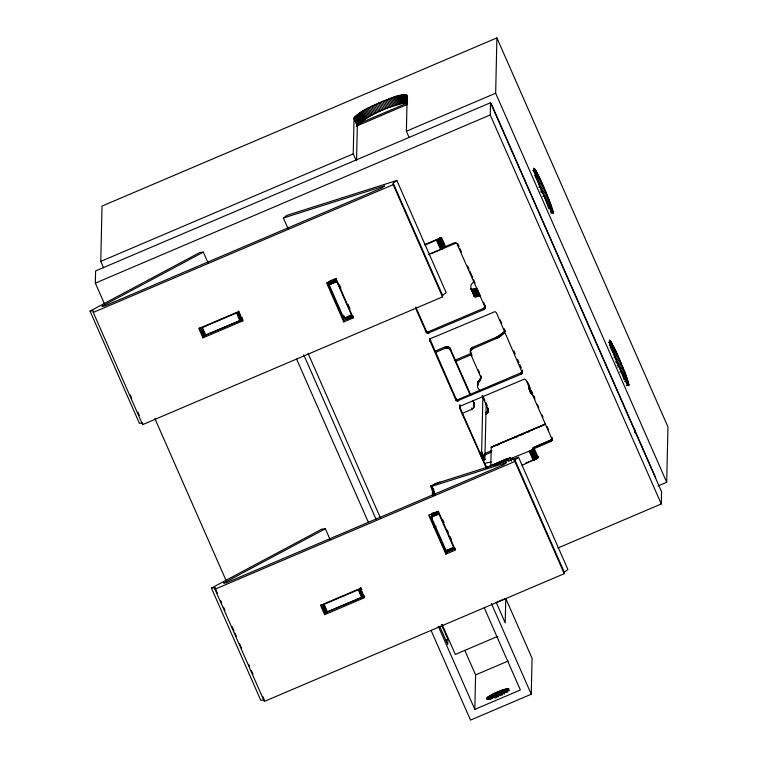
<?xml version="1.0" encoding="UTF-8"?>
<svg xmlns="http://www.w3.org/2000/svg" width="758" height="758" viewBox="0 0 758 758"><rect width="100%" height="100%" fill="white"/><g stroke="black" fill="none" stroke-linecap="round" stroke-linejoin="round"><path stroke-width="1.14" d="M432.088 513.952L432.183 519.059L446.822 552.07L446.869 550.962M142.599 424.632L93.253 312.41L93.291 310.78L90.041 311.102L139.387 423.315L142.637 422.992L142.599 424.632L442.539 296.89L442.568 295.402L393.231 183.18L396.86 180.47L446.197 292.683L442.568 295.402M104.396 303.721L95.337 283.132L95.622 270.919L490.511 102.737L661.554 491.752L661.279 503.966L557.935 547.987M103.619 267.896L100.767 261.396L102.017 206.081L496.907 37.9L667.959 426.915L666.699 482.23L658.001 485.935M241.944 317.223L242.816 320.88L202.945 337.86L202.983 336.277L199.326 327.968M564.274 572.195L567.903 569.485L518.567 457.264L514.938 459.983L564.274 572.195L564.246 573.683L264.305 701.425L214.959 589.212L214.997 587.725L211.416 588.075L260.761 700.288L264.334 699.937L262.912 696.697M238.599 312.097L200.671 328.328L203.959 335.813L241.47 319.98L238.618 311.026M241.906 318.502L241.84 319.686M329.541 281.18L336.05 278.413L336.656 281.294L351.494 315.063C354.744 318.578 343.63 320.397 343.08 316.427L329.057 284.525L328.451 281.644M325.618 612.549L363.177 596.783L360.325 587.82L364.522 597.683L324.651 614.662L324.689 613.08L321.032 604.77M343.08 316.427L343.109 315.394L343.639 317.337L343.744 315.347M343.8 320.331L353.294 316.285L353.256 317.867L343.772 321.913L343.8 320.331L327.153 282.459M356.052 160.289L353.228 153.874L354.033 118.447C360.476 109.872 372.121 106.565 381.435 101.799C389.356 99.611 399.362 92.713 407.188 95.811L406.383 131.229L409.206 137.643M356.544 160.175L357.321 125.932C370.255 112.904 389.783 106.347 407.539 102.245L404.251 94.769M363.613 595.305L363.546 596.48M442.539 296.89L393.194 184.668L393.231 183.18M485.035 308.279L485.101 305.938L485.035 308.279L483.86 309.615L427.9 333.236L426.081 332.004L426.119 330.564L415.763 307.028M426.309 332.402L426.119 330.564M426.631 332.734L426.347 330.962M427.01 332.989L426.659 331.303M427.436 333.16L427.038 331.559M427.9 333.236L427.474 331.729M428.365 333.198L428.393 331.758L483.888 308.184L485.139 306.393M428.801 333.065L428.839 331.625M429.833 340.617L429.909 338.276L429.976 341.062L455.795 399.788L457.15 400.944L521.163 374.168L522.338 372.832L496.424 312.76L495.059 311.604L431.046 338.381L430.042 339.29L429.976 341.062M431.975 513.384L431.994 518.557L432.202 518.036M432.373 495.741L432.505 488.114M432.505 495.192L432.676 488.086M432.183 519.059L432.306 513.299M432.695 495.836L432.875 488.436M432.591 513.109L431.88 518.036L432.003 517.477M432.989 495.448L433.15 488.379M433.358 494.87L433.462 490.17M433.756 495.647L433.889 489.763M434.258 494.131L434.315 491.771M428.289 254.697L440.531 249.486C447.144 248.273 443.43 241.83 440.711 237.766M435.48 352.413L445.107 348.31L445.695 346.681L448.025 346.728L449.968 348.007L470.803 394.984M445.107 348.31L445.695 346.681M445.666 348.121L446.244 348.007L446.272 346.567M446.244 348.007L446.832 347.979L446.869 346.539M470.301 395.354L450.546 350.433L449.522 349.031L447.419 348.026L447.457 346.596M447.997 348.168L448.025 346.728M448.546 348.377L448.575 346.946M449.058 348.671L449.087 347.23M449.522 349.031L449.551 347.59M449.93 349.447L449.968 348.007M450.28 349.921L450.309 348.481M445.884 554.145L428.753 515.194L438.247 511.157L455.369 550.109L445.884 554.145L445.912 552.573L429.265 514.701M450.546 350.433L450.584 349.002M441.478 624.715L447.874 639.259L447.751 644.575L439.981 626.913M455.795 399.788L455.823 398.348L429.833 338.731M456.022 400.177L455.823 398.348M456.335 400.518L456.06 398.746M456.723 400.774L456.373 399.078M457.15 400.944L456.752 399.333M457.614 401.01L457.188 399.504M458.069 400.982L458.107 399.542L521.201 372.728L522.414 370.482L522.338 372.832M458.514 400.849L458.552 399.409M486.456 466.682L486.418 468.122L459.67 408.401L459.575 406.534L485.755 466.085L488.247 466.757L507.614 458.505L507.585 459.945L493.6 465.905M459.67 408.401L459.708 406.97M459.538 407.965L459.774 405.198M459.746 406.639L460.04 404.819M477.019 288.324L472.727 289.281L470.889 288.931L470.945 284.847L474.053 281.379M470.311 352.925L470.5 349.77L472.281 347.524L497.76 336.58L504.089 331.644L504.051 333.075L498.916 337.367L472.774 348.689L470.69 350.66L470.623 354.043L480.534 376.584C481.917 381.833 473.494 384.514 479.842 390.398M470.472 351.2L470.5 349.77M470.623 354.043L470.652 352.612L472.073 355.834M470.69 350.66L470.718 349.23M470.983 350.158L471.012 348.718M471.343 349.703L471.381 348.263M471.77 349.296L471.798 347.856M472.253 348.955L472.281 347.524M472.774 348.689L472.803 347.249M462.285 413.366L471.912 409.273L471.94 407.832M471.912 409.273L473.703 407.804L473.731 406.364M473.703 407.804L474.375 405.028L473.153 400.338M474.214 406.752L474.091 402.479M474.262 404.459L474.29 403.019M474.347 406.193L474.404 403.597M477.711 385.102C476.09 380.971 481.955 379.587 480.761 375.712L480.733 377.143M477.824 385.689L477.777 382.477M477.891 383.34L477.928 381.899M478.127 382.79L478.156 381.35M478.44 382.278L478.469 380.838M478.829 381.814L478.857 380.383M479.719 381.018L479.757 379.578M480.108 380.563L480.146 379.123M480.42 380.052L480.458 378.612M480.657 379.502L480.686 378.062M480.809 378.924L480.875 376.3M484.267 607.85L520.376 689.979L474.811 709.384L475.598 674.904L464.787 650.326M483.86 309.615L483.888 308.184M484.258 309.387L484.296 307.956M484.599 309.084L484.637 307.644M481.643 451.806L479.738 452.981L483.026 460.457L484.883 459.386L481.643 451.806L482.912 395.818M484.864 308.705L484.893 307.265M485.101 307.833L484.968 305.502L483.557 302.29M661.279 503.966L490.236 114.951L490.511 102.737M486.2 403.294L484.883 459.386M486.418 414.143L486.446 412.712L488.228 410.466L488.275 408.174L488.199 411.907L485.897 414.418M485.499 467.127L485.527 465.696M486.901 413.811L486.93 412.371M485.726 467.525L485.755 466.085M486.039 467.857L486.077 466.426M487.318 413.404L487.356 411.973M487.688 412.949L487.716 411.509M487.981 412.447L488.01 411.007M486.854 468.292L486.882 466.852M488.199 411.907L488.228 410.466M488.332 411.338L488.389 408.742M666.699 482.23L495.656 93.215L496.907 37.9M491.629 447.542L491.241 447.031L490.796 465.772L510.162 457.529L511.072 459.604M496.509 338.58L496.537 337.149M497.731 338.011L497.76 336.58M498.916 337.367L498.944 335.927M500.053 336.647L500.081 335.207M501.142 335.851L501.171 334.42M502.175 334.989L502.203 333.558M503.141 334.06L503.179 332.629M504.932 330.602L504.051 333.075M495.997 602.619L505.766 598.46L505.207 622.886L496.282 602.582M511.195 460.817L510.162 457.529M564.246 573.683L514.9 461.47L514.938 459.983M521.163 374.168L521.201 372.728M521.57 373.94L521.599 372.5M521.911 373.628L521.94 372.187M522.167 373.249L522.205 371.818M522.243 371.486L522.271 370.046M534.115 396.785L529.984 391.715L528.62 385.017M528.904 388.617L528.733 386.106M529.179 389.678L528.932 387.177M529.548 390.711L529.217 388.238M529.984 391.715L529.577 389.271M530.505 392.682L530.022 390.275M531.093 393.601L530.534 391.242M531.756 394.482L531.131 392.17M510.286 458.742L529.757 450.953L532.874 449.124L533.054 447.779L552.421 439.526M534.276 448.575L534.305 447.135L551.227 439.877L552.032 437.859L551.966 440.209L551.189 441.317L534.276 448.575L538.284 457.699L536.152 458.609M431.131 630.542L470.51 720.1L531.263 694.224L532.078 658.304L505.766 598.46M538.284 457.699L538.322 456.269M550.791 441.544L550.829 440.104M551.189 441.317L551.227 439.877M551.53 441.004L551.568 439.564M551.796 440.625L551.824 439.195M551.966 440.209L551.9 437.423M635.128 431.33L635.1 432.771L635.412 430.118M431.87 516.975L431.861 516.331L431.842 517.506L431.918 515.753L431.965 516.444L438.948 513.952L431.87 516.975L432.562 514.142L432.335 515.44L438.598 513.109L453.796 547.702L454.421 548.839L454.468 547.731L455.293 549.597M432.894 514.578L433.832 512.939L434.343 513.346L438.133 511.726L438.598 513.109L432.126 515.933L432.051 515.184L431.965 516.444L438.768 513.536L432.126 515.933L432.268 514.644L432.335 515.44L438.437 512.711L432.591 514.995L432.922 513.687L432.591 514.995L438.314 512.361L432.894 514.578L438.219 512.067L433.216 514.208L433.349 513.28L433.567 513.886L438.152 511.849L433.567 513.886L433.832 512.939L433.946 513.592L438.133 511.726M346.776 318.73L346.823 317.848L347.24 318.663L352.243 316.541L346.776 318.73L352.148 316.389L346.302 318.739L346.235 317.801L345.819 318.682L352.015 316.143L346.302 318.739L346.823 317.848M528.62 384.268L528.705 387.546M470.367 350.329L470.462 352.063M343.999 317.735L344.132 316.797M344.596 317.157L344.416 318.076L351.494 315.063L344.862 318.36L351.684 315.47L345.345 318.559L345.108 317.45M347.24 318.663L347.41 317.82L347.685 318.549L352.309 316.607L348.111 318.398L347.988 317.706L347.685 318.549L352.243 316.541M425.2 244.91L437.489 239.651L440.237 237.804L444.34 247.155M474.025 405.862L474.243 405.322M360.306 588.9L322.377 605.13L325.665 612.616M522.11 465.317L537.1 458.325L532.988 448.973M460.011 406.26L524.688 378.981L526.043 380.137L551.871 438.863M487.318 697.512L486.38 698.592L486.674 699.17L495.808 696.858L505.406 692.234L509.082 688.918L503.189 689.733L493.193 693.911L487.318 697.512L488.256 699.653M288.144 228.802L283.397 218.01L286.941 215.357L396.86 180.47M435.168 495.088L431.368 486.465L434.912 483.822L518.567 457.264M90.041 311.102L199.856 252.48L203.343 252.139L208.08 262.931M203.343 252.139L101.904 306.289L104.595 306.024L381.937 187.899L384.666 185.862L283.397 218.01M211.416 588.075L321.894 529.103L325.371 528.762L330.118 539.554M325.371 528.762L223.61 583.082L226.301 582.817L503.644 464.701L506.363 462.664L431.368 486.465M485.925 412.977L486.446 412.712M433.216 514.208L438.219 512.067M357.34 124.293L407.406 102.974M356.213 126.198L407.368 104.405M100.767 261.396L353.228 153.874M406.383 131.229L495.656 93.215M95.337 283.132L490.236 114.951M93.253 312.41L393.194 184.668M532.94 170.285L535.11 169.356L540.871 180.385L550.45 203.22L553.312 213.803L548.46 205.901L540.141 187.321L535.309 174.567L533.822 168.162L535.11 169.356M533.253 170.758L535.423 169.83M533.585 171.299L535.754 170.379M533.945 171.914L536.114 170.986M534.333 172.597L536.503 171.668M534.741 173.336L536.91 172.417M535.176 174.151L537.346 173.222M534.542 175.477L537.801 174.094M535.015 176.406L538.275 175.013M535.508 177.381L538.758 175.998M536.02 178.414L539.27 177.031M536.541 179.494L539.791 178.102M537.071 180.612L540.331 179.229M537.621 181.768L540.871 180.385M538.18 182.972L541.43 181.579M538.739 184.194L541.998 182.811M539.308 185.454L542.567 184.061M538.796 187.188L543.135 185.34M540.454 188.031L543.713 186.639M541.032 189.339L544.282 187.956M540.511 191.12L544.85 189.273M328.432 282.725L336.021 279.494M202.983 336.277L242.854 319.298M328.451 282.848L336.04 279.617M541.079 192.456L545.419 190.599M328.508 283.066L336.107 279.835M328.602 283.359L336.201 280.119M328.735 283.71L336.325 280.479M328.887 284.108L336.486 280.877M542.728 193.318L545.978 191.935M329.057 284.525L336.656 281.294M329.247 284.951L336.836 281.72M424.376 244.758L441.459 237.481L445.458 246.568L454.449 242.74L456.629 243.072L484.94 306.943M543.278 194.645L546.537 193.262M542.737 196.426L547.077 194.579M544.358 197.269L547.608 195.886M544.869 198.558L548.129 197.175M545.372 199.828L548.631 198.444M545.864 201.069L549.114 199.686M546.329 202.282L549.578 200.898M546.774 203.466L550.033 202.073M547.2 204.603L550.45 203.22M547.598 205.702L550.858 204.319M547.977 206.763L551.237 205.371M548.328 207.768L551.587 206.375M548.659 208.715L551.909 207.332M550.033 209.161L552.203 208.232M550.308 209.994L552.478 209.075M550.545 210.771L552.715 209.852M550.744 211.491L552.914 210.563M550.924 212.136L553.094 211.217M551.066 212.723L553.236 211.795M551.18 213.225L553.349 212.306M434.438 351.428L445.136 346.87M455.008 360.24L471.286 353.313M456.06 361.215L471.249 354.744M608.57 342.275L610.74 341.346L616.5 352.375L626.08 375.21L628.932 385.794L624.08 377.891L615.771 359.311L610.939 346.558L609.441 340.152L610.74 341.346M608.873 342.749L611.043 341.82M609.565 343.905L611.734 342.976M609.953 344.587L612.123 343.658M609.28 345.79L612.53 344.407M610.796 346.141L612.966 345.212M610.162 347.467L613.421 346.084M610.635 348.396L613.895 347.003M611.128 349.372L614.387 347.988M611.64 350.404L614.89 349.021M612.161 351.475L615.411 350.092M612.691 352.603L615.951 351.21M613.241 353.759L616.5 352.375M613.8 354.952L617.05 353.569M614.359 356.184L617.618 354.801M613.847 357.899L618.187 356.052M615.505 358.724L618.755 357.331M616.074 360.012L619.333 358.629M615.562 361.793L619.902 359.946M616.14 363.11L620.48 361.263M617.789 363.982L621.039 362.589M617.268 365.773L621.607 363.925M617.817 367.099L622.157 365.252M619.447 367.952L622.697 366.569M619.978 369.26L623.228 367.876M620.499 370.548L623.749 369.165M619.911 372.282L624.251 370.425M621.484 373.059L624.734 371.676M621.948 374.272L625.208 372.889M622.394 375.447L625.653 374.064M622.82 376.593L626.08 375.21M623.228 377.692L626.478 376.309M623.597 378.744L626.857 377.361M623.957 379.758L627.207 378.365M625.359 380.251L627.529 379.322M624.573 381.606L627.832 380.222M625.928 381.985L628.098 381.066M626.165 382.762L628.335 381.843M626.373 383.482L628.543 382.553M626.544 384.126L628.714 383.207M626.8 385.216L628.969 384.297M626.875 385.651L629.045 384.732M491.222 447.097L545.343 424.025M491.374 447.135L545.428 424.11M491.487 447.305L499.058 444.074M501.218 443.155L504.458 441.772M506.628 440.853L534.731 428.886M536.901 427.967L545.542 424.281M497.04 445.24L499.2 444.321M514.331 437.868L517.581 436.485M519.742 435.566L522.982 434.182M527.312 432.344L529.472 431.425M484.315 453.767L491.809 450.574M484.286 455.198L491.771 452.014M439.953 482.041L430.459 486.086L432.799 491.421M214.959 589.212L514.9 461.47M525.474 463.157L528.677 461.793M530.808 460.883L534.02 459.519M446.017 550.535L453.606 547.295M446.197 550.943L453.796 547.702M446.377 551.303L453.966 548.072M446.528 551.616L454.127 548.385M360.41 588.331L320.539 605.31L324.651 614.662M446.661 551.862L454.26 548.621M446.765 552.014L454.355 548.783M445.912 552.573L455.406 548.527M324.689 613.08L364.56 596.101M445.704 640.188L447.874 639.259M497.618 636.426L455.312 654.438L442.151 624.516M475.598 674.904L508.144 661.042M455.984 243.081L431.946 253.276L429.634 253.56M433.983 527.113L436.172 526.412M474.138 296.226L475.522 296.795L480.307 295.81L477.493 289.395M484.39 463.356L491.241 462.02M446.832 347.979L447.419 348.026M531.784 393.042L532.514 393.866M491.355 103.931L655.822 477.985M406.61 95.006L407.558 97.138M406.288 94.883L407.226 97.024M405.881 94.807L407.292 98.009M405.407 94.759L407.283 99.033M404.867 94.741L407.207 100.084M403.569 94.826L406.856 102.302M402.82 94.921L406.108 102.396M402.015 95.044L405.303 102.529M500.214 319.867L501.616 323.069M503.966 328.404L505.378 331.606M513.82 350.831L515.232 354.033M517.581 359.368L518.993 362.57M519.931 364.712L521.333 367.914M527.492 381.899L530.306 388.314M531.244 390.446L532.656 393.648M533.594 395.78L534.996 398.983M537.346 404.327L538.758 407.529M542.046 415.005L542.984 417.137M547.21 426.745L548.612 429.947M401.143 95.205L404.431 102.69M400.215 95.404L403.512 102.88M399.239 95.631L402.526 103.107M398.196 95.887L401.494 103.372M397.116 96.181L400.404 103.666M395.979 96.512L399.267 103.988M394.804 96.863L398.092 104.348M393.591 97.242L396.879 104.727M457.68 243.432L459.092 246.644M460.03 248.785L461.442 251.997M467.563 265.906L468.975 269.118M469.913 271.26L472.736 277.674M473.674 279.816L475.086 283.028M392.341 97.659L395.629 105.135M476.166 288.571L479.454 296.056M475.361 288.789L478.649 296.264M391.052 98.095L394.34 105.58M474.612 288.959L477.9 296.444M473.921 289.101L477.208 296.586M389.735 98.559L393.023 106.044M473.295 289.215L476.583 296.691M472.727 289.281L476.024 296.766M472.234 289.319L475.522 296.795M388.39 99.052L391.687 106.527M471.817 289.31L475.105 296.795M471.467 289.272L474.754 296.757M471.201 289.196L474.489 296.681M470.851 288.751L474.29 296.567M387.025 99.554L390.323 107.039M385.651 100.094L388.939 107.57M384.249 100.643L387.537 108.129M382.847 101.212L386.135 108.697M381.435 101.799L384.723 109.285M533.054 447.779L537.138 458.202L533.035 448.85M440.19 237.917L444.302 247.269M440.076 238.069L444.188 247.421M532.874 449.124L536.986 458.476M439.886 238.249L443.999 247.591M532.685 449.295L536.797 458.647M380.014 102.406L383.311 109.882M439.621 238.448L443.733 247.8M532.419 449.494L536.531 458.846M439.299 238.666L443.402 248.018M532.097 449.721L536.2 459.073M438.91 238.903L443.023 248.254M531.709 449.958L535.821 459.31M378.602 103.022L381.89 110.497M438.475 239.149L442.587 248.501M531.273 450.205L535.385 459.547M438.001 239.395L442.113 248.747M530.799 450.451L534.911 459.803M437.489 239.651L441.601 249.003M530.287 450.707L534.399 460.059M377.2 103.647L380.488 111.132M436.959 239.898L441.071 249.249M529.757 450.953L533.869 460.305M436.419 240.134L440.531 249.486M529.217 451.19L533.329 460.542M375.797 104.282L379.085 111.767M374.414 104.936L377.702 112.411M373.05 105.58L376.338 113.065M371.704 106.243L374.992 113.719M370.378 106.897L373.675 114.382M369.089 107.56L372.377 115.036M367.829 108.214L371.117 115.699M366.607 108.868L369.895 116.353M365.422 109.522L368.72 117.007M364.285 110.166L367.573 117.642M478.203 369.781L479.615 373.002M363.196 110.801L366.484 118.276M362.153 111.426L365.441 118.902M361.159 112.032L364.446 119.518M512.844 458.135L513.763 460.21M360.221 112.639L363.508 120.115M359.339 113.217L362.637 120.702M483.519 397.258L484.893 400.366M485.802 402.441L487.167 405.549M510.475 458.761L511.385 460.836M358.525 113.785L361.812 121.261M510.134 458.609L511.082 460.769M482.116 395.581L488.237 409.604M357.767 114.325L361.054 121.811M357.075 114.856L360.372 122.341M508.059 459.519L508.95 461.546M356.459 115.358L359.747 122.843M355.9 115.841L359.188 123.327M355.417 116.296L358.705 123.781M355 116.732L358.288 124.208M354.659 117.13L357.947 124.615M354.384 117.509L357.681 124.985M354.194 117.85L357.482 125.335M354.071 118.163L357.369 125.648M354.033 118.447L357.321 125.932M472.651 400.707L474.063 403.91M481.453 452.043L484.741 459.528M481.216 452.213L484.514 459.689M480.923 452.393L484.21 459.879M480.563 452.592L483.85 460.068M480.155 452.791L483.443 460.267M415.735 308.459L426.081 332.004M491.411 603.586L531.263 694.224M430.961 485.717L433.301 491.051M339.499 284.913L340.929 288.154M348.064 304.384L349.969 308.714M442.568 519.315L443.989 522.556M447.324 530.136L448.272 532.296M450.176 536.626L451.607 539.867M353.256 317.867L336.135 278.916L326.641 282.961L343.772 321.913M508.182 688.624L509.12 690.765M507.765 688.643L508.713 690.784M507.291 688.69L508.23 690.832M506.751 688.785L507.689 690.917M506.145 688.908L507.547 692.111M505.482 689.06L506.894 692.272M504.762 689.259L506.173 692.461M504.004 689.477L505.406 692.679M503.189 689.733L504.601 692.935M502.346 690.017L504.231 694.29M501.474 690.32L502.886 693.532M500.574 690.652L502.45 694.934M499.655 691.012L501.531 695.285M498.717 691.391L500.593 695.664M497.779 691.779L499.19 694.982M496.841 692.187L498.717 696.46M495.903 692.604L497.779 696.886M494.983 693.039L496.86 697.313M494.074 693.475L495.959 697.748M493.193 693.911L495.078 698.184M492.349 694.347L493.761 697.559M491.535 694.783L492.946 697.995M490.767 695.219L492.179 698.421M490.047 695.636L491.459 698.838M489.384 696.043L490.796 699.255M488.768 696.441L490.18 699.643M488.218 696.82L489.156 698.952M487.735 697.18L488.673 699.312M438.228 626.174L474.811 709.384M308.042 353.266L380.327 517.667M303.721 354.772L376.082 519.353M296.605 359.084L368.492 522.584M360.903 587.791L361.822 589.866M242.816 320.88L238.704 311.529L198.833 328.508L202.945 337.86M238.41 312.334L241.698 319.819M360.107 589.137L363.404 596.622M238.173 312.504L241.47 319.98M359.879 589.298L363.177 596.783M237.879 312.684L241.167 320.17M359.586 589.487L362.874 596.963M237.519 312.883L240.807 320.359M359.216 589.686L362.514 597.162M237.112 313.082L240.4 320.558M358.818 589.876L362.106 597.361M236.686 313.272L239.983 320.748M358.392 590.065L361.689 597.55M202.519 327.826L205.806 335.301M324.225 604.619L327.513 612.104M202.092 327.996L205.38 335.472M323.799 604.789L327.086 612.275M201.694 328.138L204.982 335.623M323.401 604.941L326.689 612.417M201.334 328.252L204.622 335.728M323.041 605.045L326.328 612.53M201.031 328.318L204.328 335.803M322.737 605.121L326.035 612.597M200.813 328.347L204.101 335.832M322.52 605.149L325.807 612.625M154.897 418.587L226.367 581.13M130.3 394.937L131.721 398.177M137.89 412.2L139.311 415.441M214.997 587.725L217.366 593.116M220.692 600.668L221.639 602.828M223.534 607.139L224.955 610.38M232.081 626.563L233.976 630.883M234.923 633.044L236.344 636.275M239.67 643.826L241.565 648.147M248.681 664.33L249.628 666.49M251.523 670.802L252.954 674.042M345.657 317.659L345.345 318.559L351.854 315.84L345.819 318.682L345.657 317.659"/></g></svg>
